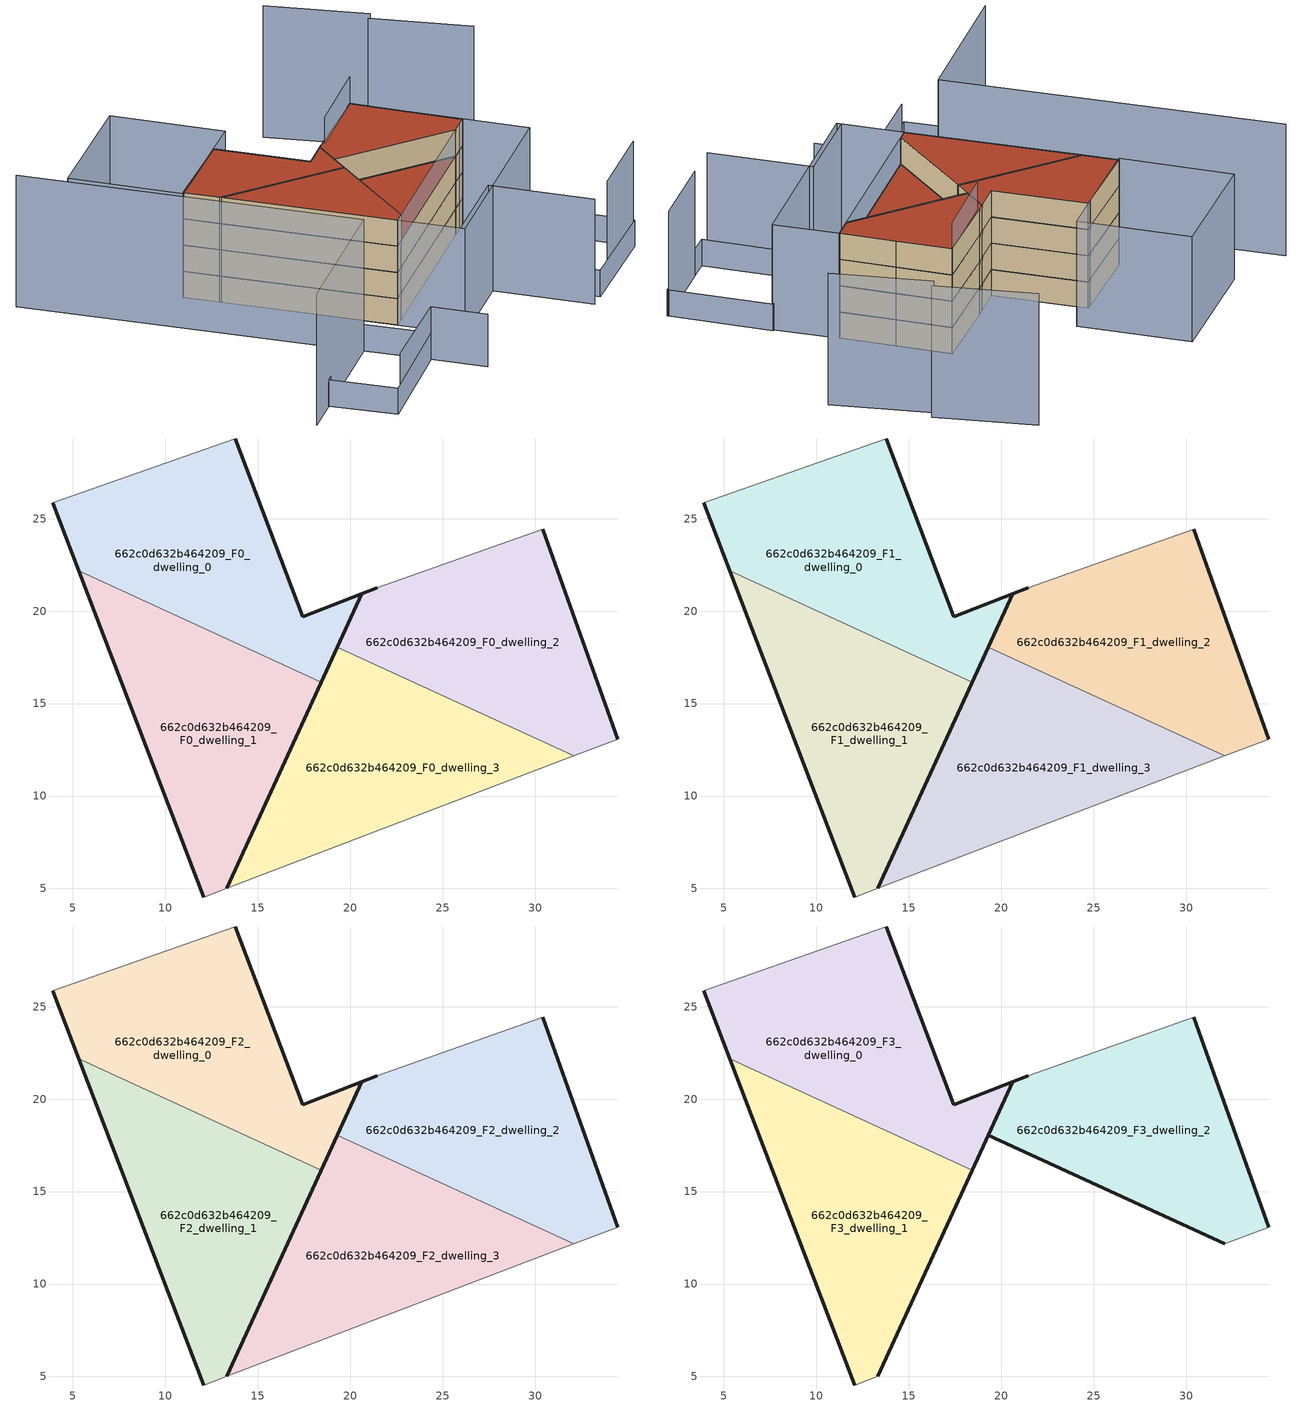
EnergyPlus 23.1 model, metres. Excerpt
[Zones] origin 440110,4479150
662c0d632b464209_F0_dwelling_0
 floor ground (EU_floor_Construction): 18.43,16.16 20.62,20.93 17.43,19.69 13.79,29.31 13.17,29.12 3.9,25.86 5.32,22.17 z0
 wall outside (EU_wall_Construction): 13.79,29.31 17.43,19.69 20.62,20.93 18.43,16.16 / 5.32,22.17 3.9,25.86 z0:3
 wall adiabatic (EU_wall_Construction): 3.9,25.86 13.17,29.12 13.79,29.31 z0:3
 wall to 662c0d632b464209_F0_dwelling_1 (EU_wall_Construction): 18.43,16.16 5.32,22.17 z0:3
662c0d632b464209_F0_dwelling_1
 floor ground (EU_floor_Construction): 13.31,5.01 18.43,16.16 5.32,22.17 12.08,4.54 z0
 wall outside (EU_wall_Construction): 12.08,4.54 5.32,22.17 / 18.43,16.16 13.31,5.01 z0:3
 wall adiabatic (EU_wall_Construction): 13.31,5.01 12.08,4.54 z0:3
662c0d632b464209_F0_dwelling_2
 floor ground (EU_floor_Construction): 34.48,13.07 32.45,18.75 30.42,24.44 21.47,21.26 20.62,20.93 19.29,18.04 32.09,12.17 z0
 wall outside (EU_wall_Construction): 30.42,24.44 32.45,18.75 34.48,13.07 / 19.29,18.04 20.62,20.93 21.47,21.26 z0:3
 wall adiabatic (EU_wall_Construction): 21.47,21.26 30.42,24.44 / 34.48,13.07 32.09,12.17 z0:3
 wall to 662c0d632b464209_F0_dwelling_3 (EU_wall_Construction): 32.09,12.16 19.29,18.04 z0:3
662c0d632b464209_F0_dwelling_3
 floor ground (EU_floor_Construction): 32.09,12.17 19.29,18.04 13.31,5.01 z0
 wall outside (EU_wall_Construction): 13.31,5.01 19.29,18.04 z0:3
 wall adiabatic (EU_wall_Construction): 32.09,12.17 13.31,5.01 z0:3
662c0d632b464209_F1_dwelling_0
 floor to 662c0d632b464209_F0_dwelling_0 (EU_floor_Construction): 18.43,16.16 20.62,20.93 17.43,19.69 13.79,29.31 13.17,29.12 3.9,25.86 5.32,22.17 z3
 wall outside (EU_wall_Construction): 13.79,29.31 17.43,19.69 20.62,20.93 18.43,16.16 / 5.32,22.17 3.9,25.86 z3:6
 wall adiabatic (EU_wall_Construction): 3.9,25.86 13.17,29.12 13.79,29.31 z3:6
 wall to 662c0d632b464209_F1_dwelling_1 (EU_wall_Construction): 18.43,16.16 5.32,22.17 z3:6
662c0d632b464209_F1_dwelling_1
 floor to 662c0d632b464209_F0_dwelling_1 (EU_floor_Construction): 13.31,5.01 18.43,16.16 5.32,22.17 12.07,4.54 z3
 wall outside (EU_wall_Construction): 12.08,4.54 5.32,22.17 / 18.43,16.16 13.31,5.01 z3:6
 wall adiabatic (EU_wall_Construction): 13.31,5.01 12.08,4.54 z3:6
662c0d632b464209_F1_dwelling_2
 floor to 662c0d632b464209_F0_dwelling_2 (EU_floor_Construction): 34.48,13.07 32.44,18.75 30.42,24.44 21.47,21.26 20.62,20.93 19.29,18.04 32.09,12.17 z3
 wall outside (EU_wall_Construction): 30.42,24.44 32.45,18.75 34.48,13.07 / 19.29,18.04 20.62,20.93 21.47,21.26 z3:6
 wall adiabatic (EU_wall_Construction): 21.47,21.26 30.42,24.44 / 34.48,13.07 32.09,12.17 z3:6
 wall to 662c0d632b464209_F1_dwelling_3 (EU_wall_Construction): 32.09,12.16 19.29,18.04 z3:6
662c0d632b464209_F1_dwelling_3
 floor to 662c0d632b464209_F0_dwelling_3 (EU_floor_Construction): 32.09,12.17 19.29,18.04 13.31,5.01 z3
 wall outside (EU_wall_Construction): 13.31,5.01 19.29,18.04 z3:6
 wall adiabatic (EU_wall_Construction): 32.09,12.17 13.31,5.01 z3:6
662c0d632b464209_F2_dwelling_0
 floor to 662c0d632b464209_F1_dwelling_0 (EU_floor_Construction): 18.43,16.16 20.62,20.93 17.43,19.69 13.79,29.31 13.17,29.12 3.9,25.86 5.32,22.17 z6
 wall outside (EU_wall_Construction): 13.79,29.31 17.43,19.69 20.62,20.93 18.43,16.16 / 5.32,22.17 3.9,25.86 z6:9
 wall adiabatic (EU_wall_Construction): 3.9,25.86 13.17,29.12 13.79,29.31 z6:9
 wall to 662c0d632b464209_F2_dwelling_1 (EU_wall_Construction): 18.43,16.16 5.32,22.17 z6:9
662c0d632b464209_F2_dwelling_1
 floor to 662c0d632b464209_F1_dwelling_1 (EU_floor_Construction): 13.31,5.01 18.43,16.16 5.32,22.17 12.07,4.54 z6
 wall outside (EU_wall_Construction): 12.08,4.54 5.32,22.17 / 18.43,16.16 13.31,5.01 z6:9
 wall adiabatic (EU_wall_Construction): 13.31,5.01 12.08,4.54 z6:9
662c0d632b464209_F2_dwelling_2
 floor to 662c0d632b464209_F1_dwelling_2 (EU_floor_Construction): 34.48,13.07 32.44,18.75 30.42,24.44 21.47,21.26 20.62,20.93 19.29,18.04 32.09,12.17 z6
 wall outside (EU_wall_Construction): 30.42,24.44 32.45,18.75 34.48,13.07 / 19.29,18.04 20.62,20.93 21.47,21.26 z6:9
 wall adiabatic (EU_wall_Construction): 21.47,21.26 30.42,24.44 / 34.48,13.07 32.09,12.17 z6:9
 wall to 662c0d632b464209_F2_dwelling_3 (EU_wall_Construction): 32.09,12.16 19.29,18.04 z6:9
662c0d632b464209_F2_dwelling_3
 floor to 662c0d632b464209_F1_dwelling_3 (EU_floor_Construction): 32.09,12.17 19.29,18.04 13.31,5.01 z6
 wall outside (EU_wall_Construction): 13.31,5.01 19.29,18.04 z6:9
 wall adiabatic (EU_wall_Construction): 32.09,12.17 13.31,5.01 z6:9
 roof outside (EU_roof_Construction): 32.09,12.17 13.31,5.01 19.29,18.04 z9
662c0d632b464209_F3_dwelling_0
 floor to 662c0d632b464209_F2_dwelling_0 (EU_floor_Construction): 18.43,16.16 20.62,20.93 17.43,19.69 13.79,29.31 13.17,29.12 3.9,25.86 5.32,22.17 z9
 wall outside (EU_wall_Construction): 13.79,29.31 17.43,19.69 20.62,20.93 18.43,16.16 / 5.32,22.17 3.9,25.86 z9:12
 wall adiabatic (EU_wall_Construction): 3.9,25.86 13.17,29.12 13.79,29.31 z9:12
 wall to 662c0d632b464209_F3_dwelling_1 (EU_wall_Construction): 18.43,16.16 5.32,22.17 z9:12
 roof outside (EU_roof_Construction): 13.79,29.31 17.43,19.69 20.62,20.93 18.43,16.16 5.32,22.17 3.9,25.86 13.17,29.12 z12
662c0d632b464209_F3_dwelling_1
 floor to 662c0d632b464209_F2_dwelling_1 (EU_floor_Construction): 13.31,5.01 18.43,16.16 5.32,22.17 12.07,4.54 z9
 wall outside (EU_wall_Construction): 12.08,4.54 5.32,22.17 / 18.43,16.16 13.31,5.01 z9:12
 wall adiabatic (EU_wall_Construction): 13.31,5.01 12.08,4.54 z9:12
 roof outside (EU_roof_Construction): 18.43,16.16 13.31,5.01 12.08,4.54 5.32,22.17 z12
662c0d632b464209_F3_dwelling_2
 floor to 662c0d632b464209_F2_dwelling_2 (EU_floor_Construction): 34.48,13.07 32.44,18.75 30.42,24.44 21.47,21.26 20.62,20.93 19.29,18.04 32.09,12.17 z9
 wall outside (EU_wall_Construction): 30.42,24.44 32.45,18.75 34.48,13.07 / 32.09,12.17 19.29,18.04 20.62,20.93 21.47,21.26 z9:12
 wall adiabatic (EU_wall_Construction): 21.47,21.26 30.42,24.44 / 34.48,13.07 32.09,12.17 z9:12
 roof outside (EU_roof_Construction): 30.42,24.44 32.45,18.75 34.48,13.07 32.09,12.17 19.29,18.04 20.62,20.93 21.47,21.26 z12
shading: 32.02,-7.22 40.88,-3.87 / 14.51,-1.64 23.95,1.89 / 23.95,1.89 27.91,-8.7 / 12.08,4.54 34.48,13.07 / 34.48,13.07 37.02,6.4 / 37.02,6.4 14.62,-2.13 / 14.62,-2.13 12.08,4.54 / -0.48,37.23 13.5,42.35 / 13.5,42.35 17.73,30.79 / 17.73,30.79 3.75,25.67 / 3.75,25.67 -0.48,37.23 z0:12; -2.44,-6.67 7.88,-2.82 / 7.88,-2.82 9.99,-8.48 z0:6; 7.95,-2.79 -4.13,-7.68 / -4.13,-7.68 -6.88,-0.89 / -6.88,-0.89 5.19,4 / 5.19,4 7.95,-2.79 / 29.67,-8.07 25.85,2.61 / 25.85,2.61 37.13,6.63 / 37.13,6.63 40.94,-4.04 / 40.94,-4.04 29.67,-8.07 z0:3; -7.97,38.21 5.27,3.81 / 5.27,3.81 -11.08,-2.49 / 47.29,21.25 42.24,30.94 / 30.42,24.44 21.56,21.02 / 43.18,31.4 38.05,41.23 z0:15
[Building]
EU S2 Campaign: North Axis=0; Terrain=City; Solar Distribution=FullExterior
[Site:Location]
Madrid: Latitude=40.5; Longitude=-3.5; Time Zone=1; Elevation=609
[SizingPeriod:WeatherFileDays]
AnnualSizingPeriod: Begin Month=1; Begin Day of Month=1; End Month=12; End Day of Month=31; Day of Week for Start Day=Monday; Use Weather File Daylight Saving Period=No; Use Weather File Rain and Snow Indicators=No
[MATERIAL]
EU_InternalMass_Material: Roughness=MediumRough; Thickness=0.1; Conductivity=1; Density=1800; Specific Heat=900; Thermal Absorptance=0.9; Solar Absorptance=0.7; Visible Absorptance=0.7
[MATERIAL:NOMASS] Roughness=MediumRough; Thermal Absorptance=0.9; Solar Absorptance=0.7; Visible Absorptance=0.7
Name | Thermal Resistance
EU_wall_NoMass | 1.60022
EU_roof_NoMass | 1.57597
EU_floor_NoMass | 0.470652
[CONSTRUCTION]
EU_wall_Construction: EU_wall_NoMass
EU_roof_Construction: EU_roof_NoMass
EU_floor_Construction: EU_floor_NoMass
EU_InternalMass_Construction: EU_InternalMass_Material
[ZONE] Type=1; Multiplier=1; Ceiling Height=autocalculate; Floor Area=autocalculate; Part of Total Floor Area=Yes
Name | Volume
662c0d632b464209_F0_dwelling_0; 662c0d632b464209_F1_dwelling_0; 662c0d632b464209_F2_dwelling_0; 662c0d632b464209_F3_dwelling_0 | 302.9
662c0d632b464209_F0_dwelling_1; 662c0d632b464209_F1_dwelling_1; 662c0d632b464209_F2_dwelling_1; 662c0d632b464209_F3_dwelling_1 | 302.913
662c0d632b464209_F0_dwelling_2; 662c0d632b464209_F1_dwelling_2; 662c0d632b464209_F2_dwelling_2; 662c0d632b464209_F3_dwelling_2 | 302.911
662c0d632b464209_F0_dwelling_3; 662c0d632b464209_F1_dwelling_3; 662c0d632b464209_F2_dwelling_3 | 302.879
[INTERNALMASS] Construction=EU_InternalMass_Construction
Name | Zone or ZoneList | Surface Area
662c0d632b464209_F0_dwelling_0_EU_InternalMass | 662c0d632b464209_F0_dwelling_0 | 100.967
662c0d632b464209_F0_dwelling_1_EU_InternalMass | 662c0d632b464209_F0_dwelling_1 | 100.971
662c0d632b464209_F0_dwelling_2_EU_InternalMass | 662c0d632b464209_F0_dwelling_2 | 100.97
662c0d632b464209_F0_dwelling_3_EU_InternalMass | 662c0d632b464209_F0_dwelling_3 | 100.96
662c0d632b464209_F1_dwelling_0_EU_InternalMass | 662c0d632b464209_F1_dwelling_0 | 100.967
662c0d632b464209_F1_dwelling_1_EU_InternalMass | 662c0d632b464209_F1_dwelling_1 | 100.971
662c0d632b464209_F1_dwelling_2_EU_InternalMass | 662c0d632b464209_F1_dwelling_2 | 100.97
662c0d632b464209_F1_dwelling_3_EU_InternalMass | 662c0d632b464209_F1_dwelling_3 | 100.96
662c0d632b464209_F2_dwelling_0_EU_InternalMass | 662c0d632b464209_F2_dwelling_0 | 100.967
662c0d632b464209_F2_dwelling_1_EU_InternalMass | 662c0d632b464209_F2_dwelling_1 | 100.971
662c0d632b464209_F2_dwelling_2_EU_InternalMass | 662c0d632b464209_F2_dwelling_2 | 100.97
662c0d632b464209_F2_dwelling_3_EU_InternalMass | 662c0d632b464209_F2_dwelling_3 | 100.96
662c0d632b464209_F3_dwelling_0_EU_InternalMass | 662c0d632b464209_F3_dwelling_0 | 134.625
662c0d632b464209_F3_dwelling_1_EU_InternalMass | 662c0d632b464209_F3_dwelling_1 | 134.619
662c0d632b464209_F3_dwelling_2_EU_InternalMass | 662c0d632b464209_F3_dwelling_2 | 134.624
[OTHEREQUIPMENT] Fuel Type=Electricity; Design Level Calculation Method=Watts/Area; Power per Zone Floor Area=1; Fraction Latent=0; Fraction Radiant=0; Fraction Lost=0; Carbon Dioxide Generation Rate=0; EndUse Subcategory=EU_Step8_InternalGains
Name | Zone or ZoneList or Space or SpaceList | Schedule
EU_Step8_InternalGain_662c0d632b464209_F0_dwelling_0_f000 | 662c0d632b464209_F0_dwelling_0 | EU_Step8_GainSchedule_662c0d632b464209_F0_dwelling_0_f000
EU_Step8_InternalGain_662c0d632b464209_F0_dwelling_1_f000 | 662c0d632b464209_F0_dwelling_1 | EU_Step8_GainSchedule_662c0d632b464209_F0_dwelling_1_f000
EU_Step8_InternalGain_662c0d632b464209_F0_dwelling_2_f000 | 662c0d632b464209_F0_dwelling_2 | EU_Step8_GainSchedule_662c0d632b464209_F0_dwelling_2_f000
EU_Step8_InternalGain_662c0d632b464209_F0_dwelling_3_f000 | 662c0d632b464209_F0_dwelling_3 | EU_Step8_GainSchedule_662c0d632b464209_F0_dwelling_3_f000
EU_Step8_InternalGain_662c0d632b464209_F1_dwelling_0_f000 | 662c0d632b464209_F1_dwelling_0 | EU_Step8_GainSchedule_662c0d632b464209_F1_dwelling_0_f000
EU_Step8_InternalGain_662c0d632b464209_F1_dwelling_1_f000 | 662c0d632b464209_F1_dwelling_1 | EU_Step8_GainSchedule_662c0d632b464209_F1_dwelling_1_f000
EU_Step8_InternalGain_662c0d632b464209_F1_dwelling_2_f000 | 662c0d632b464209_F1_dwelling_2 | EU_Step8_GainSchedule_662c0d632b464209_F1_dwelling_2_f000
EU_Step8_InternalGain_662c0d632b464209_F1_dwelling_3_f000 | 662c0d632b464209_F1_dwelling_3 | EU_Step8_GainSchedule_662c0d632b464209_F1_dwelling_3_f000
EU_Step8_InternalGain_662c0d632b464209_F2_dwelling_0_f000 | 662c0d632b464209_F2_dwelling_0 | EU_Step8_GainSchedule_662c0d632b464209_F2_dwelling_0_f000
EU_Step8_InternalGain_662c0d632b464209_F2_dwelling_1_f000 | 662c0d632b464209_F2_dwelling_1 | EU_Step8_GainSchedule_662c0d632b464209_F2_dwelling_1_f000
EU_Step8_InternalGain_662c0d632b464209_F2_dwelling_2_f000 | 662c0d632b464209_F2_dwelling_2 | EU_Step8_GainSchedule_662c0d632b464209_F2_dwelling_2_f000
EU_Step8_InternalGain_662c0d632b464209_F2_dwelling_3_f000 | 662c0d632b464209_F2_dwelling_3 | EU_Step8_GainSchedule_662c0d632b464209_F2_dwelling_3_f000
EU_Step8_InternalGain_662c0d632b464209_F3_dwelling_0_f000 | 662c0d632b464209_F3_dwelling_0 | EU_Step8_GainSchedule_662c0d632b464209_F3_dwelling_0_f000
EU_Step8_InternalGain_662c0d632b464209_F3_dwelling_1_f000 | 662c0d632b464209_F3_dwelling_1 | EU_Step8_GainSchedule_662c0d632b464209_F3_dwelling_1_f000
EU_Step8_InternalGain_662c0d632b464209_F3_dwelling_2_f000 | 662c0d632b464209_F3_dwelling_2 | EU_Step8_GainSchedule_662c0d632b464209_F3_dwelling_2_f000
[ZONEVENTILATION:DESIGNFLOWRATE] Schedule=EU_AlwaysOn; Design Flow Rate Calculation Method=AirChanges/Hour; Air Changes per Hour=0.480704; Ventilation Type=Natural; Fan Pressure Rise=0; Fan Total Efficiency=1; Constant Term Coefficient=1; Temperature Term Coefficient=0; Velocity Term Coefficient=0; Velocity Squared Term Coefficient=0; Minimum Indoor Temperature=-100; Maximum Indoor Temperature=100; Delta Temperature=-100; Minimum Outdoor Temperature=-100; Maximum Outdoor Temperature=100; Maximum Wind Speed=40
Name | Zone or ZoneList or Space or SpaceList
EU_ConstantAir_662c0d632b464209_F0_dwelling_0 | 662c0d632b464209_F0_dwelling_0
EU_ConstantAir_662c0d632b464209_F0_dwelling_1 | 662c0d632b464209_F0_dwelling_1
EU_ConstantAir_662c0d632b464209_F0_dwelling_2 | 662c0d632b464209_F0_dwelling_2
EU_ConstantAir_662c0d632b464209_F0_dwelling_3 | 662c0d632b464209_F0_dwelling_3
EU_ConstantAir_662c0d632b464209_F1_dwelling_0 | 662c0d632b464209_F1_dwelling_0
EU_ConstantAir_662c0d632b464209_F1_dwelling_1 | 662c0d632b464209_F1_dwelling_1
EU_ConstantAir_662c0d632b464209_F1_dwelling_2 | 662c0d632b464209_F1_dwelling_2
EU_ConstantAir_662c0d632b464209_F1_dwelling_3 | 662c0d632b464209_F1_dwelling_3
EU_ConstantAir_662c0d632b464209_F2_dwelling_0 | 662c0d632b464209_F2_dwelling_0
EU_ConstantAir_662c0d632b464209_F2_dwelling_1 | 662c0d632b464209_F2_dwelling_1
EU_ConstantAir_662c0d632b464209_F2_dwelling_2 | 662c0d632b464209_F2_dwelling_2
EU_ConstantAir_662c0d632b464209_F2_dwelling_3 | 662c0d632b464209_F2_dwelling_3
EU_ConstantAir_662c0d632b464209_F3_dwelling_0 | 662c0d632b464209_F3_dwelling_0
EU_ConstantAir_662c0d632b464209_F3_dwelling_1 | 662c0d632b464209_F3_dwelling_1
EU_ConstantAir_662c0d632b464209_F3_dwelling_2 | 662c0d632b464209_F3_dwelling_2
[HVACTEMPLATE:THERMOSTAT] Constant Heating Setpoint=20; Constant Cooling Setpoint=50
EU_HeatOnly_662c0d632b464209_F0_dwelling_0; EU_HeatOnly_662c0d632b464209_F0_dwelling_1; EU_HeatOnly_662c0d632b464209_F0_dwelling_2; EU_HeatOnly_662c0d632b464209_F0_dwelling_3; EU_HeatOnly_662c0d632b464209_F1_dwelling_0; EU_HeatOnly_662c0d632b464209_F1_dwelling_1; EU_HeatOnly_662c0d632b464209_F1_dwelling_2; EU_HeatOnly_662c0d632b464209_F1_dwelling_3; EU_HeatOnly_662c0d632b464209_F2_dwelling_0; EU_HeatOnly_662c0d632b464209_F2_dwelling_1; EU_HeatOnly_662c0d632b464209_F2_dwelling_2; EU_HeatOnly_662c0d632b464209_F2_dwelling_3; EU_HeatOnly_662c0d632b464209_F3_dwelling_0; EU_HeatOnly_662c0d632b464209_F3_dwelling_1; EU_HeatOnly_662c0d632b464209_F3_dwelling_2
[HVACTEMPLATE:ZONE:IDEALLOADSAIRSYSTEM] System Availability Schedule=EU_AlwaysOn; Maximum Heating Supply Air Temperature=50; Minimum Cooling Supply Air Temperature=13; Maximum Heating Supply Air Humidity Ratio=0.0156; Minimum Cooling Supply Air Humidity Ratio=0.0077; Heating Limit=NoLimit; Cooling Limit=NoLimit; Heating Availability Schedule=EU_AlwaysOn; Cooling Availability Schedule=EU_CoolingOff; Dehumidification Control Type=ConstantSensibleHeatRatio; Cooling Sensible Heat Ratio=0.7; Dehumidification Setpoint=60; Humidification Control Type=None; Humidification Setpoint=30; Outdoor Air Method=None; Outdoor Air Flow Rate per Person=0.00944; Outdoor Air Flow Rate per Zone Floor Area=0; Outdoor Air Flow Rate per Zone=0; Demand Controlled Ventilation Type=None; Outdoor Air Economizer Type=NoEconomizer; Heat Recovery Type=None; Sensible Heat Recovery Effectiveness=0.7; Latent Heat Recovery Effectiveness=0.65
Name | Template Thermostat
662c0d632b464209_F0_dwelling_0 | EU_HeatOnly_662c0d632b464209_F0_dwelling_0
662c0d632b464209_F0_dwelling_1 | EU_HeatOnly_662c0d632b464209_F0_dwelling_1
662c0d632b464209_F0_dwelling_2 | EU_HeatOnly_662c0d632b464209_F0_dwelling_2
662c0d632b464209_F0_dwelling_3 | EU_HeatOnly_662c0d632b464209_F0_dwelling_3
662c0d632b464209_F1_dwelling_0 | EU_HeatOnly_662c0d632b464209_F1_dwelling_0
662c0d632b464209_F1_dwelling_1 | EU_HeatOnly_662c0d632b464209_F1_dwelling_1
662c0d632b464209_F1_dwelling_2 | EU_HeatOnly_662c0d632b464209_F1_dwelling_2
662c0d632b464209_F1_dwelling_3 | EU_HeatOnly_662c0d632b464209_F1_dwelling_3
662c0d632b464209_F2_dwelling_0 | EU_HeatOnly_662c0d632b464209_F2_dwelling_0
662c0d632b464209_F2_dwelling_1 | EU_HeatOnly_662c0d632b464209_F2_dwelling_1
662c0d632b464209_F2_dwelling_2 | EU_HeatOnly_662c0d632b464209_F2_dwelling_2
662c0d632b464209_F2_dwelling_3 | EU_HeatOnly_662c0d632b464209_F2_dwelling_3
662c0d632b464209_F3_dwelling_0 | EU_HeatOnly_662c0d632b464209_F3_dwelling_0
662c0d632b464209_F3_dwelling_1 | EU_HeatOnly_662c0d632b464209_F3_dwelling_1
662c0d632b464209_F3_dwelling_2 | EU_HeatOnly_662c0d632b464209_F3_dwelling_2
[SIZING:ZONE] Zone Cooling Design Supply Air Temperature Input Method=SupplyAirTemperature; Zone Cooling Design Supply Air Temperature=13; Zone Heating Design Supply Air Temperature Input Method=SupplyAirTemperature; Zone Heating Design Supply Air Temperature=50; Zone Cooling Design Supply Air Humidity Ratio=0.008; Zone Heating Design Supply Air Humidity Ratio=0.008; Cooling Design Air Flow Method=DesignDay; Cooling Design Air Flow Rate=0; Cooling Minimum Air Flow per Zone Floor Area=0.000762; Cooling Minimum Air Flow=0; Cooling Minimum Air Flow Fraction=0.2; Heating Design Air Flow Method=DesignDay; Heating Design Air Flow Rate=0; Heating Maximum Air Flow per Zone Floor Area=0.002032; Heating Maximum Air Flow=0.141576; Heating Maximum Air Flow Fraction=0.3; Account for Dedicated Outdoor Air System=No; Dedicated Outdoor Air System Control Strategy=NeutralSupplyAir; Dedicated Outdoor Air Low Setpoint Temperature for Design=autosize; Dedicated Outdoor Air High Setpoint Temperature for Design=autosize; Zone Load Sizing Method=Sensible Load Only No Latent Load; Zone Latent Cooling Design Supply Air Humidity Ratio Input Method=HumidityRatioDifference; Zone Cooling Design Supply Air Humidity Ratio Difference=0.005; Zone Latent Heating Design Supply Air Humidity Ratio Input Method=HumidityRatioDifference; Zone Humidification Design Supply Air Humidity Ratio Difference=0.005
662c0d632b464209_F0_dwelling_0; 662c0d632b464209_F0_dwelling_1; 662c0d632b464209_F0_dwelling_2; 662c0d632b464209_F0_dwelling_3; 662c0d632b464209_F1_dwelling_0; 662c0d632b464209_F1_dwelling_1; 662c0d632b464209_F1_dwelling_2; 662c0d632b464209_F1_dwelling_3; 662c0d632b464209_F2_dwelling_0; 662c0d632b464209_F2_dwelling_1; 662c0d632b464209_F2_dwelling_2; 662c0d632b464209_F2_dwelling_3; 662c0d632b464209_F3_dwelling_0; 662c0d632b464209_F3_dwelling_1; 662c0d632b464209_F3_dwelling_2
[SCHEDULE:CONSTANT]
Name | Hourly Value
EU_AlwaysOn | 1
EU_CoolingOff | 0
[SCHEDULE:FILE] Column Number=1; Rows to Skip at Top=0; Number of Hours of Data=8760; Column Separator=Comma; Interpolate to Timestep=No; Minutes per Item=60; Adjust Schedule for Daylight Savings=Yes
Name | File
EU_Step8_GainSchedule_662c0d632b464209_F0_dwelling_0_f000 | ../../schedules/662c0d632b464209/662c0d632b464209_F0_dwelling_0_f000_gain.csv
EU_Step8_GainSchedule_662c0d632b464209_F0_dwelling_1_f000 | ../../schedules/662c0d632b464209/662c0d632b464209_F0_dwelling_1_f000_gain.csv
EU_Step8_GainSchedule_662c0d632b464209_F0_dwelling_2_f000 | ../../schedules/662c0d632b464209/662c0d632b464209_F0_dwelling_2_f000_gain.csv
EU_Step8_GainSchedule_662c0d632b464209_F0_dwelling_3_f000 | ../../schedules/662c0d632b464209/662c0d632b464209_F0_dwelling_3_f000_gain.csv
EU_Step8_GainSchedule_662c0d632b464209_F1_dwelling_0_f000 | ../../schedules/662c0d632b464209/662c0d632b464209_F1_dwelling_0_f000_gain.csv
EU_Step8_GainSchedule_662c0d632b464209_F1_dwelling_1_f000 | ../../schedules/662c0d632b464209/662c0d632b464209_F1_dwelling_1_f000_gain.csv
EU_Step8_GainSchedule_662c0d632b464209_F1_dwelling_2_f000 | ../../schedules/662c0d632b464209/662c0d632b464209_F1_dwelling_2_f000_gain.csv
EU_Step8_GainSchedule_662c0d632b464209_F1_dwelling_3_f000 | ../../schedules/662c0d632b464209/662c0d632b464209_F1_dwelling_3_f000_gain.csv
EU_Step8_GainSchedule_662c0d632b464209_F2_dwelling_0_f000 | ../../schedules/662c0d632b464209/662c0d632b464209_F2_dwelling_0_f000_gain.csv
EU_Step8_GainSchedule_662c0d632b464209_F2_dwelling_1_f000 | ../../schedules/662c0d632b464209/662c0d632b464209_F2_dwelling_1_f000_gain.csv
EU_Step8_GainSchedule_662c0d632b464209_F2_dwelling_2_f000 | ../../schedules/662c0d632b464209/662c0d632b464209_F2_dwelling_2_f000_gain.csv
EU_Step8_GainSchedule_662c0d632b464209_F2_dwelling_3_f000 | ../../schedules/662c0d632b464209/662c0d632b464209_F2_dwelling_3_f000_gain.csv
EU_Step8_GainSchedule_662c0d632b464209_F3_dwelling_0_f000 | ../../schedules/662c0d632b464209/662c0d632b464209_F3_dwelling_0_f000_gain.csv
EU_Step8_GainSchedule_662c0d632b464209_F3_dwelling_1_f000 | ../../schedules/662c0d632b464209/662c0d632b464209_F3_dwelling_1_f000_gain.csv
EU_Step8_GainSchedule_662c0d632b464209_F3_dwelling_2_f000 | ../../schedules/662c0d632b464209/662c0d632b464209_F3_dwelling_2_f000_gain.csv
